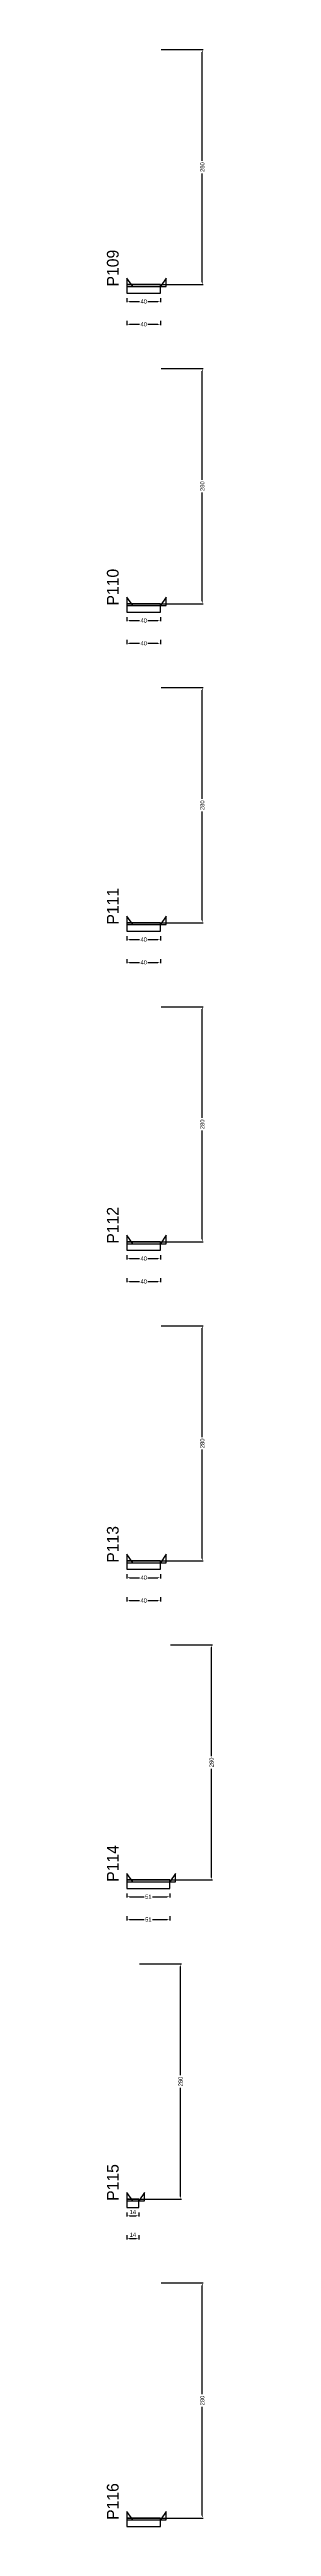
# Model space of a CAD drawing. Header units: centimetres. Extents: x -10500 to 4121, y -45226 to 295.
# Drawn here: x 3976 to 4104, y -25468 to -22518 of the extents above; entities that cross this region are included whole.
import ezdxf

# ---------------------------------------------------------------- set-up
doc = ezdxf.new("R2010")
doc.units = ezdxf.units.CM
for name, color, linetype in [('NOMENCLATURA', 7, 'Continuous'), ('SARR_2.2x10', 60, 'Continuous'), ('SARR_2.2x7', 40, 'Continuous')]:
    doc.layers.add(name, color=color, linetype=linetype)
doc.dimstyles.new('PAINEL-NOVA', dxfattribs={"dimtxt": 5, "dimasz": 3, "dimexe": 1, "dimexo": 1, "dimgap": 1, "dimtad": 1, "dimcen": 2.5, "dimazin": 3, "dimtfac": 1, "dimtmove": 0, "dimatfit": 3})

# ---------------------------------------------------------------- blocks, each defined once
blk = doc.blocks.new('_CLOSEDFILLED')
at = {"color": 0, "linetype": 'BYBLOCK'}
blk.add_solid([(-1, 0.16), (0, 0), (-1, -0.16)], dxfattribs=at)
blk = doc.blocks.new('*D1581')
for p, q in [((4000, -22813.8), (4000, -22818.8)), ((4003, -22817.8), (4015, -22817.8)), ((4025, -22817.8), (4037, -22817.8)), ((4040, -22813.8), (4040, -22818.8))]:
    blk.add_line(p, q)
at = {"layer": 'Defpoints'}
for p in [(4000, -22812.8), (4000, -22817.8), (4040, -22812.8)]:
    blk.add_point(p, dxfattribs=at)
at = {"layer": 'SARR_2.2x10', "xscale": 3, "yscale": 3, "rotation": 180}
blk.add_blockref('_CLOSEDFILLED', (4000, -22817.8), dxfattribs=at)
at = {"layer": 'SARR_2.2x10', "xscale": 3, "yscale": 3}
blk.add_blockref('_CLOSEDFILLED', (4040, -22817.8), dxfattribs=at)
at = {"layer": 'SARR_2.2x10', "insert": (4020, -22817.8), "char_height": 5, "attachment_point": 5}
blk.add_mtext('40', dxfattribs=at)
blk = doc.blocks.new('*D1582')
for p, q in [((4041, -22517.8), (4091, -22517.8)), ((4090, -22650.3), (4090, -22520.8)), ((4090, -22794.8), (4090, -22665.3)), ((4041, -22797.8), (4091, -22797.8))]:
    blk.add_line(p, q)
at = {"layer": 'Defpoints'}
for p in [(4040, -22517.8), (4040, -22797.8), (4090, -22797.8)]:
    blk.add_point(p, dxfattribs=at)
at = {"layer": 'SARR_2.2x10', "xscale": 3, "yscale": 3}
for p, rotation in [((4090, -22517.8), 90), ((4090, -22797.8), 270)]:
    blk.add_blockref('_CLOSEDFILLED', p, dxfattribs=dict(at, rotation=rotation))
at = {"layer": 'SARR_2.2x10', "insert": (4090, -22657.8), "char_height": 5, "attachment_point": 5, "rotation": 90}
blk.add_mtext('280', dxfattribs=at)
blk = doc.blocks.new('*D1583')
for p, q in [((4041, -22517.8), (4091, -22517.8)), ((4090, -22650.3), (4090, -22520.8)), ((4090, -22794.8), (4090, -22665.3)), ((4041, -22797.8), (4091, -22797.8))]:
    blk.add_line(p, q)
at = {"layer": 'Defpoints'}
for p in [(4040, -22517.8), (4040, -22797.8), (4090, -22797.8)]:
    blk.add_point(p, dxfattribs=at)
at = {"layer": 'SARR_2.2x10', "xscale": 3, "yscale": 3}
for p, rotation in [((4090, -22517.8), 90), ((4090, -22797.8), 270)]:
    blk.add_blockref('_CLOSEDFILLED', p, dxfattribs=dict(at, rotation=rotation))
at = {"layer": 'SARR_2.2x10', "insert": (4090, -22657.8), "char_height": 5, "attachment_point": 5, "rotation": 90}
blk.add_mtext('280', dxfattribs=at)
blk = doc.blocks.new('*D1584')
for p, q in [((4041, -22517.8), (4091, -22517.8)), ((4090, -22650.3), (4090, -22520.8)), ((4090, -22794.8), (4090, -22665.3)), ((4041, -22797.8), (4091, -22797.8))]:
    blk.add_line(p, q)
at = {"layer": 'Defpoints'}
for p in [(4040, -22517.8), (4040, -22797.8), (4090, -22797.8)]:
    blk.add_point(p, dxfattribs=at)
at = {"layer": 'SARR_2.2x10', "xscale": 3, "yscale": 3}
for p, rotation in [((4090, -22517.8), 90), ((4090, -22797.8), 270)]:
    blk.add_blockref('_CLOSEDFILLED', p, dxfattribs=dict(at, rotation=rotation))
at = {"layer": 'SARR_2.2x10', "insert": (4090, -22657.8), "char_height": 5, "attachment_point": 5, "rotation": 90}
blk.add_mtext('280', dxfattribs=at)
blk = doc.blocks.new('*D1585')
for p, q in [((4041, -22517.8), (4091, -22517.8)), ((4090, -22650.3), (4090, -22520.8)), ((4090, -22794.8), (4090, -22665.3)), ((4041, -22797.8), (4091, -22797.8))]:
    blk.add_line(p, q)
at = {"layer": 'Defpoints'}
for p in [(4040, -22517.8), (4040, -22797.8), (4090, -22797.8)]:
    blk.add_point(p, dxfattribs=at)
at = {"layer": 'SARR_2.2x10', "xscale": 3, "yscale": 3}
for p, rotation in [((4090, -22517.8), 90), ((4090, -22797.8), 270)]:
    blk.add_blockref('_CLOSEDFILLED', p, dxfattribs=dict(at, rotation=rotation))
at = {"layer": 'SARR_2.2x10', "insert": (4090, -22657.8), "char_height": 5, "attachment_point": 5, "rotation": 90}
blk.add_mtext('280', dxfattribs=at)
blk = doc.blocks.new('*D1586')
for p, q in [((4000, -22841), (4000, -22846)), ((4003, -22845), (4015, -22845)), ((4025, -22845), (4037, -22845)), ((4040, -22841), (4040, -22846))]:
    blk.add_line(p, q)
at = {"layer": 'Defpoints'}
for p in [(4000, -22840), (4000, -22845), (4040, -22840)]:
    blk.add_point(p, dxfattribs=at)
at = {"layer": 'SARR_2.2x10', "xscale": 3, "yscale": 3, "rotation": 180}
blk.add_blockref('_CLOSEDFILLED', (4000, -22845), dxfattribs=at)
at = {"layer": 'SARR_2.2x10', "xscale": 3, "yscale": 3}
blk.add_blockref('_CLOSEDFILLED', (4040, -22845), dxfattribs=at)
at = {"layer": 'SARR_2.2x10', "insert": (4020, -22845), "char_height": 5, "attachment_point": 5}
blk.add_mtext('40', dxfattribs=at)
blk = doc.blocks.new('GRA-E')
at = {"layer": 'SARR_2.2x7'}
blk.add_lwpolyline([(0, 0), (7, 0), (0, 10)], close=True, dxfattribs=at)
blk = doc.blocks.new('GRA-D')
at = {"layer": 'SARR_2.2x7'}
blk.add_lwpolyline([(0, 0), (7, 0), (7, 10)], close=True, dxfattribs=at)
blk = doc.blocks.new('*D1607')
for p, q in [((4000, -23193.8), (4000, -23198.8)), ((4003, -23197.8), (4015, -23197.8)), ((4025, -23197.8), (4037, -23197.8)), ((4040, -23193.8), (4040, -23198.8))]:
    blk.add_line(p, q)
at = {"layer": 'Defpoints'}
for p in [(4000, -23192.8), (4000, -23197.8), (4040, -23192.8)]:
    blk.add_point(p, dxfattribs=at)
at = {"layer": 'SARR_2.2x10', "xscale": 3, "yscale": 3, "rotation": 180}
blk.add_blockref('_CLOSEDFILLED', (4000, -23197.8), dxfattribs=at)
at = {"layer": 'SARR_2.2x10', "xscale": 3, "yscale": 3}
blk.add_blockref('_CLOSEDFILLED', (4040, -23197.8), dxfattribs=at)
at = {"layer": 'SARR_2.2x10', "insert": (4020, -23197.8), "char_height": 5, "attachment_point": 5}
blk.add_mtext('40', dxfattribs=at)
blk = doc.blocks.new('*D1608')
for p, q in [((4041, -22897.8), (4091, -22897.8)), ((4090, -23030.3), (4090, -22900.8)), ((4090, -23174.8), (4090, -23045.3)), ((4041, -23177.8), (4091, -23177.8))]:
    blk.add_line(p, q)
at = {"layer": 'Defpoints'}
for p in [(4040, -22897.8), (4040, -23177.8), (4090, -23177.8)]:
    blk.add_point(p, dxfattribs=at)
at = {"layer": 'SARR_2.2x10', "xscale": 3, "yscale": 3}
for p, rotation in [((4090, -22897.8), 90), ((4090, -23177.8), 270)]:
    blk.add_blockref('_CLOSEDFILLED', p, dxfattribs=dict(at, rotation=rotation))
at = {"layer": 'SARR_2.2x10', "insert": (4090, -23037.8), "char_height": 5, "attachment_point": 5, "rotation": 90}
blk.add_mtext('280', dxfattribs=at)
blk = doc.blocks.new('*D1609')
for p, q in [((4041, -22897.8), (4091, -22897.8)), ((4090, -23030.3), (4090, -22900.8)), ((4090, -23174.8), (4090, -23045.3)), ((4041, -23177.8), (4091, -23177.8))]:
    blk.add_line(p, q)
at = {"layer": 'Defpoints'}
for p in [(4040, -22897.8), (4040, -23177.8), (4090, -23177.8)]:
    blk.add_point(p, dxfattribs=at)
at = {"layer": 'SARR_2.2x10', "xscale": 3, "yscale": 3}
for p, rotation in [((4090, -22897.8), 90), ((4090, -23177.8), 270)]:
    blk.add_blockref('_CLOSEDFILLED', p, dxfattribs=dict(at, rotation=rotation))
at = {"layer": 'SARR_2.2x10', "insert": (4090, -23037.8), "char_height": 5, "attachment_point": 5, "rotation": 90}
blk.add_mtext('280', dxfattribs=at)
blk = doc.blocks.new('*D1610')
for p, q in [((4041, -22897.8), (4091, -22897.8)), ((4090, -23030.3), (4090, -22900.8)), ((4090, -23174.8), (4090, -23045.3)), ((4041, -23177.8), (4091, -23177.8))]:
    blk.add_line(p, q)
at = {"layer": 'Defpoints'}
for p in [(4040, -22897.8), (4040, -23177.8), (4090, -23177.8)]:
    blk.add_point(p, dxfattribs=at)
at = {"layer": 'SARR_2.2x10', "xscale": 3, "yscale": 3}
for p, rotation in [((4090, -22897.8), 90), ((4090, -23177.8), 270)]:
    blk.add_blockref('_CLOSEDFILLED', p, dxfattribs=dict(at, rotation=rotation))
at = {"layer": 'SARR_2.2x10', "insert": (4090, -23037.8), "char_height": 5, "attachment_point": 5, "rotation": 90}
blk.add_mtext('280', dxfattribs=at)
blk = doc.blocks.new('*D1611')
for p, q in [((4041, -22897.8), (4091, -22897.8)), ((4090, -23030.3), (4090, -22900.8)), ((4090, -23174.8), (4090, -23045.3)), ((4041, -23177.8), (4091, -23177.8))]:
    blk.add_line(p, q)
at = {"layer": 'Defpoints'}
for p in [(4040, -22897.8), (4040, -23177.8), (4090, -23177.8)]:
    blk.add_point(p, dxfattribs=at)
at = {"layer": 'SARR_2.2x10', "xscale": 3, "yscale": 3}
for p, rotation in [((4090, -22897.8), 90), ((4090, -23177.8), 270)]:
    blk.add_blockref('_CLOSEDFILLED', p, dxfattribs=dict(at, rotation=rotation))
at = {"layer": 'SARR_2.2x10', "insert": (4090, -23037.8), "char_height": 5, "attachment_point": 5, "rotation": 90}
blk.add_mtext('280', dxfattribs=at)
blk = doc.blocks.new('*D1612')
for p, q in [((4000, -23221), (4000, -23226)), ((4003, -23225), (4015, -23225)), ((4025, -23225), (4037, -23225)), ((4040, -23221), (4040, -23226))]:
    blk.add_line(p, q)
at = {"layer": 'Defpoints'}
for p in [(4000, -23220), (4000, -23225), (4040, -23220)]:
    blk.add_point(p, dxfattribs=at)
at = {"layer": 'SARR_2.2x10', "xscale": 3, "yscale": 3, "rotation": 180}
blk.add_blockref('_CLOSEDFILLED', (4000, -23225), dxfattribs=at)
at = {"layer": 'SARR_2.2x10', "xscale": 3, "yscale": 3}
blk.add_blockref('_CLOSEDFILLED', (4040, -23225), dxfattribs=at)
at = {"layer": 'SARR_2.2x10', "insert": (4020, -23225), "char_height": 5, "attachment_point": 5}
blk.add_mtext('40', dxfattribs=at)
blk = doc.blocks.new('*D1633')
for p, q in [((4000, -23573.8), (4000, -23578.8)), ((4003, -23577.8), (4015, -23577.8)), ((4025, -23577.8), (4037, -23577.8)), ((4040, -23573.8), (4040, -23578.8))]:
    blk.add_line(p, q)
at = {"layer": 'Defpoints'}
for p in [(4000, -23572.8), (4000, -23577.8), (4040, -23572.8)]:
    blk.add_point(p, dxfattribs=at)
at = {"layer": 'SARR_2.2x10', "xscale": 3, "yscale": 3, "rotation": 180}
blk.add_blockref('_CLOSEDFILLED', (4000, -23577.8), dxfattribs=at)
at = {"layer": 'SARR_2.2x10', "xscale": 3, "yscale": 3}
blk.add_blockref('_CLOSEDFILLED', (4040, -23577.8), dxfattribs=at)
at = {"layer": 'SARR_2.2x10', "insert": (4020, -23577.8), "char_height": 5, "attachment_point": 5}
blk.add_mtext('40', dxfattribs=at)
blk = doc.blocks.new('*D1634')
for p, q in [((4041, -23277.8), (4091, -23277.8)), ((4090, -23410.3), (4090, -23280.8)), ((4090, -23554.8), (4090, -23425.3)), ((4041, -23557.8), (4091, -23557.8))]:
    blk.add_line(p, q)
at = {"layer": 'Defpoints'}
for p in [(4040, -23277.8), (4040, -23557.8), (4090, -23557.8)]:
    blk.add_point(p, dxfattribs=at)
at = {"layer": 'SARR_2.2x10', "xscale": 3, "yscale": 3}
for p, rotation in [((4090, -23277.8), 90), ((4090, -23557.8), 270)]:
    blk.add_blockref('_CLOSEDFILLED', p, dxfattribs=dict(at, rotation=rotation))
at = {"layer": 'SARR_2.2x10', "insert": (4090, -23417.8), "char_height": 5, "attachment_point": 5, "rotation": 90}
blk.add_mtext('280', dxfattribs=at)
blk = doc.blocks.new('*D1635')
for p, q in [((4041, -23277.8), (4091, -23277.8)), ((4090, -23410.3), (4090, -23280.8)), ((4090, -23554.8), (4090, -23425.3)), ((4041, -23557.8), (4091, -23557.8))]:
    blk.add_line(p, q)
at = {"layer": 'Defpoints'}
for p in [(4040, -23277.8), (4040, -23557.8), (4090, -23557.8)]:
    blk.add_point(p, dxfattribs=at)
at = {"layer": 'SARR_2.2x10', "xscale": 3, "yscale": 3}
for p, rotation in [((4090, -23277.8), 90), ((4090, -23557.8), 270)]:
    blk.add_blockref('_CLOSEDFILLED', p, dxfattribs=dict(at, rotation=rotation))
at = {"layer": 'SARR_2.2x10', "insert": (4090, -23417.8), "char_height": 5, "attachment_point": 5, "rotation": 90}
blk.add_mtext('280', dxfattribs=at)
blk = doc.blocks.new('*D1636')
for p, q in [((4041, -23277.8), (4091, -23277.8)), ((4090, -23410.3), (4090, -23280.8)), ((4090, -23554.8), (4090, -23425.3)), ((4041, -23557.8), (4091, -23557.8))]:
    blk.add_line(p, q)
at = {"layer": 'Defpoints'}
for p in [(4040, -23277.8), (4040, -23557.8), (4090, -23557.8)]:
    blk.add_point(p, dxfattribs=at)
at = {"layer": 'SARR_2.2x10', "xscale": 3, "yscale": 3}
for p, rotation in [((4090, -23277.8), 90), ((4090, -23557.8), 270)]:
    blk.add_blockref('_CLOSEDFILLED', p, dxfattribs=dict(at, rotation=rotation))
at = {"layer": 'SARR_2.2x10', "insert": (4090, -23417.8), "char_height": 5, "attachment_point": 5, "rotation": 90}
blk.add_mtext('280', dxfattribs=at)
blk = doc.blocks.new('*D1637')
for p, q in [((4041, -23277.8), (4091, -23277.8)), ((4090, -23410.3), (4090, -23280.8)), ((4090, -23554.8), (4090, -23425.3)), ((4041, -23557.8), (4091, -23557.8))]:
    blk.add_line(p, q)
at = {"layer": 'Defpoints'}
for p in [(4040, -23277.8), (4040, -23557.8), (4090, -23557.8)]:
    blk.add_point(p, dxfattribs=at)
at = {"layer": 'SARR_2.2x10', "xscale": 3, "yscale": 3}
for p, rotation in [((4090, -23277.8), 90), ((4090, -23557.8), 270)]:
    blk.add_blockref('_CLOSEDFILLED', p, dxfattribs=dict(at, rotation=rotation))
at = {"layer": 'SARR_2.2x10', "insert": (4090, -23417.8), "char_height": 5, "attachment_point": 5, "rotation": 90}
blk.add_mtext('280', dxfattribs=at)
blk = doc.blocks.new('*D1638')
for p, q in [((4000, -23601), (4000, -23606)), ((4003, -23605), (4015, -23605)), ((4025, -23605), (4037, -23605)), ((4040, -23601), (4040, -23606))]:
    blk.add_line(p, q)
at = {"layer": 'Defpoints'}
for p in [(4000, -23600), (4040, -23600), (4000, -23605)]:
    blk.add_point(p, dxfattribs=at)
at = {"layer": 'SARR_2.2x10', "xscale": 3, "yscale": 3, "rotation": 180}
blk.add_blockref('_CLOSEDFILLED', (4000, -23605), dxfattribs=at)
at = {"layer": 'SARR_2.2x10', "xscale": 3, "yscale": 3}
blk.add_blockref('_CLOSEDFILLED', (4040, -23605), dxfattribs=at)
at = {"layer": 'SARR_2.2x10', "insert": (4020, -23605), "char_height": 5, "attachment_point": 5}
blk.add_mtext('40', dxfattribs=at)
blk = doc.blocks.new('*D1659')
for p, q in [((4000, -23953.8), (4000, -23958.8)), ((4040, -23953.8), (4040, -23958.8)), ((4003, -23957.8), (4015, -23957.8)), ((4025, -23957.8), (4037, -23957.8))]:
    blk.add_line(p, q)
at = {"layer": 'Defpoints'}
for p in [(4000, -23952.8), (4040, -23952.8), (4000, -23957.8)]:
    blk.add_point(p, dxfattribs=at)
at = {"layer": 'SARR_2.2x10', "xscale": 3, "yscale": 3, "rotation": 180}
blk.add_blockref('_CLOSEDFILLED', (4000, -23957.8), dxfattribs=at)
at = {"layer": 'SARR_2.2x10', "xscale": 3, "yscale": 3}
blk.add_blockref('_CLOSEDFILLED', (4040, -23957.8), dxfattribs=at)
at = {"layer": 'SARR_2.2x10', "insert": (4020, -23957.8), "char_height": 5, "attachment_point": 5}
blk.add_mtext('40', dxfattribs=at)
blk = doc.blocks.new('*D1660')
for p, q in [((4041, -23657.8), (4091, -23657.8)), ((4090, -23790.3), (4090, -23660.8)), ((4090, -23934.8), (4090, -23805.3)), ((4041, -23937.8), (4091, -23937.8))]:
    blk.add_line(p, q)
at = {"layer": 'Defpoints'}
for p in [(4040, -23657.8), (4040, -23937.8), (4090, -23937.8)]:
    blk.add_point(p, dxfattribs=at)
at = {"layer": 'SARR_2.2x10', "xscale": 3, "yscale": 3}
for p, rotation in [((4090, -23657.8), 90), ((4090, -23937.8), 270)]:
    blk.add_blockref('_CLOSEDFILLED', p, dxfattribs=dict(at, rotation=rotation))
at = {"layer": 'SARR_2.2x10', "insert": (4090, -23797.8), "char_height": 5, "attachment_point": 5, "rotation": 90}
blk.add_mtext('280', dxfattribs=at)
blk = doc.blocks.new('*D1661')
for p, q in [((4041, -23657.8), (4091, -23657.8)), ((4090, -23790.3), (4090, -23660.8)), ((4090, -23934.8), (4090, -23805.3)), ((4041, -23937.8), (4091, -23937.8))]:
    blk.add_line(p, q)
at = {"layer": 'Defpoints'}
for p in [(4040, -23657.8), (4040, -23937.8), (4090, -23937.8)]:
    blk.add_point(p, dxfattribs=at)
at = {"layer": 'SARR_2.2x10', "xscale": 3, "yscale": 3}
for p, rotation in [((4090, -23657.8), 90), ((4090, -23937.8), 270)]:
    blk.add_blockref('_CLOSEDFILLED', p, dxfattribs=dict(at, rotation=rotation))
at = {"layer": 'SARR_2.2x10', "insert": (4090, -23797.8), "char_height": 5, "attachment_point": 5, "rotation": 90}
blk.add_mtext('280', dxfattribs=at)
blk = doc.blocks.new('*D1662')
for p, q in [((4041, -23657.8), (4091, -23657.8)), ((4090, -23790.3), (4090, -23660.8)), ((4090, -23934.8), (4090, -23805.3)), ((4041, -23937.8), (4091, -23937.8))]:
    blk.add_line(p, q)
at = {"layer": 'Defpoints'}
for p in [(4040, -23657.8), (4040, -23937.8), (4090, -23937.8)]:
    blk.add_point(p, dxfattribs=at)
at = {"layer": 'SARR_2.2x10', "xscale": 3, "yscale": 3}
for p, rotation in [((4090, -23657.8), 90), ((4090, -23937.8), 270)]:
    blk.add_blockref('_CLOSEDFILLED', p, dxfattribs=dict(at, rotation=rotation))
at = {"layer": 'SARR_2.2x10', "insert": (4090, -23797.8), "char_height": 5, "attachment_point": 5, "rotation": 90}
blk.add_mtext('280', dxfattribs=at)
blk = doc.blocks.new('*D1663')
for p, q in [((4041, -23657.8), (4091, -23657.8)), ((4090, -23790.3), (4090, -23660.8)), ((4090, -23934.8), (4090, -23805.3)), ((4041, -23937.8), (4091, -23937.8))]:
    blk.add_line(p, q)
at = {"layer": 'Defpoints'}
for p in [(4040, -23657.8), (4040, -23937.8), (4090, -23937.8)]:
    blk.add_point(p, dxfattribs=at)
at = {"layer": 'SARR_2.2x10', "xscale": 3, "yscale": 3}
for p, rotation in [((4090, -23657.8), 90), ((4090, -23937.8), 270)]:
    blk.add_blockref('_CLOSEDFILLED', p, dxfattribs=dict(at, rotation=rotation))
at = {"layer": 'SARR_2.2x10', "insert": (4090, -23797.8), "char_height": 5, "attachment_point": 5, "rotation": 90}
blk.add_mtext('280', dxfattribs=at)
blk = doc.blocks.new('*D1664')
for p, q in [((4000, -23981), (4000, -23986)), ((4040, -23981), (4040, -23986)), ((4003, -23985), (4015, -23985)), ((4025, -23985), (4037, -23985))]:
    blk.add_line(p, q)
at = {"layer": 'Defpoints'}
for p in [(4000, -23980), (4040, -23980), (4000, -23985)]:
    blk.add_point(p, dxfattribs=at)
at = {"layer": 'SARR_2.2x10', "xscale": 3, "yscale": 3, "rotation": 180}
blk.add_blockref('_CLOSEDFILLED', (4000, -23985), dxfattribs=at)
at = {"layer": 'SARR_2.2x10', "xscale": 3, "yscale": 3}
blk.add_blockref('_CLOSEDFILLED', (4040, -23985), dxfattribs=at)
at = {"layer": 'SARR_2.2x10', "insert": (4020, -23985), "char_height": 5, "attachment_point": 5}
blk.add_mtext('40', dxfattribs=at)
blk = doc.blocks.new('*D1685')
for p, q in [((4000, -24333.8), (4000, -24338.8)), ((4040, -24333.8), (4040, -24338.8)), ((4003, -24337.8), (4015, -24337.8)), ((4025, -24337.8), (4037, -24337.8))]:
    blk.add_line(p, q)
at = {"layer": 'Defpoints'}
for p in [(4000, -24332.8), (4040, -24332.8), (4000, -24337.8)]:
    blk.add_point(p, dxfattribs=at)
at = {"layer": 'SARR_2.2x10', "xscale": 3, "yscale": 3, "rotation": 180}
blk.add_blockref('_CLOSEDFILLED', (4000, -24337.8), dxfattribs=at)
at = {"layer": 'SARR_2.2x10', "xscale": 3, "yscale": 3}
blk.add_blockref('_CLOSEDFILLED', (4040, -24337.8), dxfattribs=at)
at = {"layer": 'SARR_2.2x10', "insert": (4020, -24337.8), "char_height": 5, "attachment_point": 5}
blk.add_mtext('40', dxfattribs=at)
blk = doc.blocks.new('*D1686')
for p, q in [((4041, -24037.8), (4091, -24037.8)), ((4090, -24170.3), (4090, -24040.8)), ((4090, -24314.8), (4090, -24185.3)), ((4041, -24317.8), (4091, -24317.8))]:
    blk.add_line(p, q)
at = {"layer": 'Defpoints'}
for p in [(4040, -24037.8), (4040, -24317.8), (4090, -24317.8)]:
    blk.add_point(p, dxfattribs=at)
at = {"layer": 'SARR_2.2x10', "xscale": 3, "yscale": 3}
for p, rotation in [((4090, -24037.8), 90), ((4090, -24317.8), 270)]:
    blk.add_blockref('_CLOSEDFILLED', p, dxfattribs=dict(at, rotation=rotation))
at = {"layer": 'SARR_2.2x10', "insert": (4090, -24177.8), "char_height": 5, "attachment_point": 5, "rotation": 90}
blk.add_mtext('280', dxfattribs=at)
blk = doc.blocks.new('*D1687')
for p, q in [((4041, -24037.8), (4091, -24037.8)), ((4090, -24170.3), (4090, -24040.8)), ((4090, -24314.8), (4090, -24185.3)), ((4041, -24317.8), (4091, -24317.8))]:
    blk.add_line(p, q)
at = {"layer": 'Defpoints'}
for p in [(4040, -24037.8), (4040, -24317.8), (4090, -24317.8)]:
    blk.add_point(p, dxfattribs=at)
at = {"layer": 'SARR_2.2x10', "xscale": 3, "yscale": 3}
for p, rotation in [((4090, -24037.8), 90), ((4090, -24317.8), 270)]:
    blk.add_blockref('_CLOSEDFILLED', p, dxfattribs=dict(at, rotation=rotation))
at = {"layer": 'SARR_2.2x10', "insert": (4090, -24177.8), "char_height": 5, "attachment_point": 5, "rotation": 90}
blk.add_mtext('280', dxfattribs=at)
blk = doc.blocks.new('*D1688')
for p, q in [((4041, -24037.8), (4091, -24037.8)), ((4090, -24170.3), (4090, -24040.8)), ((4090, -24314.8), (4090, -24185.3)), ((4041, -24317.8), (4091, -24317.8))]:
    blk.add_line(p, q)
at = {"layer": 'Defpoints'}
for p in [(4040, -24037.8), (4040, -24317.8), (4090, -24317.8)]:
    blk.add_point(p, dxfattribs=at)
at = {"layer": 'SARR_2.2x10', "xscale": 3, "yscale": 3}
for p, rotation in [((4090, -24037.8), 90), ((4090, -24317.8), 270)]:
    blk.add_blockref('_CLOSEDFILLED', p, dxfattribs=dict(at, rotation=rotation))
at = {"layer": 'SARR_2.2x10', "insert": (4090, -24177.8), "char_height": 5, "attachment_point": 5, "rotation": 90}
blk.add_mtext('280', dxfattribs=at)
blk = doc.blocks.new('*D1689')
for p, q in [((4041, -24037.8), (4091, -24037.8)), ((4090, -24170.3), (4090, -24040.8)), ((4090, -24314.8), (4090, -24185.3)), ((4041, -24317.8), (4091, -24317.8))]:
    blk.add_line(p, q)
at = {"layer": 'Defpoints'}
for p in [(4040, -24037.8), (4040, -24317.8), (4090, -24317.8)]:
    blk.add_point(p, dxfattribs=at)
at = {"layer": 'SARR_2.2x10', "xscale": 3, "yscale": 3}
for p, rotation in [((4090, -24037.8), 90), ((4090, -24317.8), 270)]:
    blk.add_blockref('_CLOSEDFILLED', p, dxfattribs=dict(at, rotation=rotation))
at = {"layer": 'SARR_2.2x10', "insert": (4090, -24177.8), "char_height": 5, "attachment_point": 5, "rotation": 90}
blk.add_mtext('280', dxfattribs=at)
blk = doc.blocks.new('*D1690')
for p, q in [((4000, -24361), (4000, -24366)), ((4003, -24365), (4015, -24365)), ((4025, -24365), (4037, -24365)), ((4040, -24361), (4040, -24366))]:
    blk.add_line(p, q)
at = {"layer": 'Defpoints'}
for p in [(4000, -24360), (4000, -24365), (4040, -24360)]:
    blk.add_point(p, dxfattribs=at)
at = {"layer": 'SARR_2.2x10', "xscale": 3, "yscale": 3, "rotation": 180}
blk.add_blockref('_CLOSEDFILLED', (4000, -24365), dxfattribs=at)
at = {"layer": 'SARR_2.2x10', "xscale": 3, "yscale": 3}
blk.add_blockref('_CLOSEDFILLED', (4040, -24365), dxfattribs=at)
at = {"layer": 'SARR_2.2x10', "insert": (4020, -24365), "char_height": 5, "attachment_point": 5}
blk.add_mtext('40', dxfattribs=at)
blk = doc.blocks.new('*D1711')
for p, q in [((4000, -24713.8), (4000, -24718.8)), ((4003, -24717.8), (4020.5, -24717.8)), ((4030.5, -24717.8), (4048, -24717.8)), ((4051, -24713.8), (4051, -24718.8))]:
    blk.add_line(p, q)
at = {"layer": 'Defpoints'}
for p in [(4000, -24712.8), (4000, -24717.8), (4051, -24712.8)]:
    blk.add_point(p, dxfattribs=at)
at = {"layer": 'SARR_2.2x10', "xscale": 3, "yscale": 3, "rotation": 180}
blk.add_blockref('_CLOSEDFILLED', (4000, -24717.8), dxfattribs=at)
at = {"layer": 'SARR_2.2x10', "xscale": 3, "yscale": 3}
blk.add_blockref('_CLOSEDFILLED', (4051, -24717.8), dxfattribs=at)
at = {"layer": 'SARR_2.2x10', "insert": (4025.5, -24717.8), "char_height": 5, "attachment_point": 5}
blk.add_mtext('51', dxfattribs=at)
blk = doc.blocks.new('*D1712')
for p, q in [((4052, -24417.8), (4102, -24417.8)), ((4101, -24550.3), (4101, -24420.8)), ((4101, -24694.8), (4101, -24565.3)), ((4052, -24697.8), (4102, -24697.8))]:
    blk.add_line(p, q)
at = {"layer": 'Defpoints'}
for p in [(4051, -24417.8), (4051, -24697.8), (4101, -24697.8)]:
    blk.add_point(p, dxfattribs=at)
at = {"layer": 'SARR_2.2x10', "xscale": 3, "yscale": 3}
for p, rotation in [((4101, -24417.8), 90), ((4101, -24697.8), 270)]:
    blk.add_blockref('_CLOSEDFILLED', p, dxfattribs=dict(at, rotation=rotation))
at = {"layer": 'SARR_2.2x10', "insert": (4101, -24557.8), "char_height": 5, "attachment_point": 5, "rotation": 90}
blk.add_mtext('280', dxfattribs=at)
blk = doc.blocks.new('*D1713')
for p, q in [((4052, -24417.8), (4102, -24417.8)), ((4101, -24550.3), (4101, -24420.8)), ((4101, -24694.8), (4101, -24565.3)), ((4052, -24697.8), (4102, -24697.8))]:
    blk.add_line(p, q)
at = {"layer": 'Defpoints'}
for p in [(4051, -24417.8), (4051, -24697.8), (4101, -24697.8)]:
    blk.add_point(p, dxfattribs=at)
at = {"layer": 'SARR_2.2x10', "xscale": 3, "yscale": 3}
for p, rotation in [((4101, -24417.8), 90), ((4101, -24697.8), 270)]:
    blk.add_blockref('_CLOSEDFILLED', p, dxfattribs=dict(at, rotation=rotation))
at = {"layer": 'SARR_2.2x10', "insert": (4101, -24557.8), "char_height": 5, "attachment_point": 5, "rotation": 90}
blk.add_mtext('280', dxfattribs=at)
blk = doc.blocks.new('*D1714')
for p, q in [((4052, -24417.8), (4102, -24417.8)), ((4101, -24550.3), (4101, -24420.8)), ((4101, -24694.8), (4101, -24565.3)), ((4052, -24697.8), (4102, -24697.8))]:
    blk.add_line(p, q)
at = {"layer": 'Defpoints'}
for p in [(4051, -24417.8), (4051, -24697.8), (4101, -24697.8)]:
    blk.add_point(p, dxfattribs=at)
at = {"layer": 'SARR_2.2x10', "xscale": 3, "yscale": 3}
for p, rotation in [((4101, -24417.8), 90), ((4101, -24697.8), 270)]:
    blk.add_blockref('_CLOSEDFILLED', p, dxfattribs=dict(at, rotation=rotation))
at = {"layer": 'SARR_2.2x10', "insert": (4101, -24557.8), "char_height": 5, "attachment_point": 5, "rotation": 90}
blk.add_mtext('280', dxfattribs=at)
blk = doc.blocks.new('*D1715')
for p, q in [((4052, -24417.8), (4102, -24417.8)), ((4101, -24550.3), (4101, -24420.8)), ((4101, -24694.8), (4101, -24565.3)), ((4052, -24697.8), (4102, -24697.8))]:
    blk.add_line(p, q)
at = {"layer": 'Defpoints'}
for p in [(4051, -24417.8), (4051, -24697.8), (4101, -24697.8)]:
    blk.add_point(p, dxfattribs=at)
at = {"layer": 'SARR_2.2x10', "xscale": 3, "yscale": 3}
for p, rotation in [((4101, -24417.8), 90), ((4101, -24697.8), 270)]:
    blk.add_blockref('_CLOSEDFILLED', p, dxfattribs=dict(at, rotation=rotation))
at = {"layer": 'SARR_2.2x10', "insert": (4101, -24557.8), "char_height": 5, "attachment_point": 5, "rotation": 90}
blk.add_mtext('280', dxfattribs=at)
blk = doc.blocks.new('*D1716')
for p, q in [((4000, -24741), (4000, -24746)), ((4003, -24745), (4020.5, -24745)), ((4030.5, -24745), (4048, -24745)), ((4051, -24741), (4051, -24746))]:
    blk.add_line(p, q)
at = {"layer": 'Defpoints'}
for p in [(4000, -24740), (4000, -24745), (4051, -24740)]:
    blk.add_point(p, dxfattribs=at)
at = {"layer": 'SARR_2.2x10', "xscale": 3, "yscale": 3, "rotation": 180}
blk.add_blockref('_CLOSEDFILLED', (4000, -24745), dxfattribs=at)
at = {"layer": 'SARR_2.2x10', "xscale": 3, "yscale": 3}
blk.add_blockref('_CLOSEDFILLED', (4051, -24745), dxfattribs=at)
at = {"layer": 'SARR_2.2x10', "insert": (4025.5, -24745), "char_height": 5, "attachment_point": 5}
blk.add_mtext('51', dxfattribs=at)
blk = doc.blocks.new('*D1737')
for p, q in [((4000, -25093.8), (4000, -25098.8)), ((4003, -25097.8), (4011, -25097.8)), ((4014, -25093.8), (4014, -25098.8))]:
    blk.add_line(p, q)
at = {"layer": 'Defpoints'}
for p in [(4000, -25092.8), (4000, -25097.8), (4014, -25092.8)]:
    blk.add_point(p, dxfattribs=at)
at = {"layer": 'SARR_2.2x10', "xscale": 3, "yscale": 3, "rotation": 180}
blk.add_blockref('_CLOSEDFILLED', (4000, -25097.8), dxfattribs=at)
at = {"layer": 'SARR_2.2x10', "xscale": 3, "yscale": 3}
blk.add_blockref('_CLOSEDFILLED', (4014, -25097.8), dxfattribs=at)
at = {"layer": 'SARR_2.2x10', "insert": (4007, -25093.3), "char_height": 5, "attachment_point": 5}
blk.add_mtext('14', dxfattribs=at)
blk = doc.blocks.new('*D1738')
for p, q in [((4015, -24797.8), (4065, -24797.8)), ((4064, -24930.3), (4064, -24800.8)), ((4064, -25074.8), (4064, -24945.3)), ((4015, -25077.8), (4065, -25077.8))]:
    blk.add_line(p, q)
at = {"layer": 'Defpoints'}
for p in [(4014, -24797.8), (4014, -25077.8), (4064, -25077.8)]:
    blk.add_point(p, dxfattribs=at)
at = {"layer": 'SARR_2.2x10', "xscale": 3, "yscale": 3}
for p, rotation in [((4064, -24797.8), 90), ((4064, -25077.8), 270)]:
    blk.add_blockref('_CLOSEDFILLED', p, dxfattribs=dict(at, rotation=rotation))
at = {"layer": 'SARR_2.2x10', "insert": (4064, -24937.8), "char_height": 5, "attachment_point": 5, "rotation": 90}
blk.add_mtext('280', dxfattribs=at)
blk = doc.blocks.new('*D1739')
for p, q in [((4015, -24797.8), (4065, -24797.8)), ((4064, -24930.3), (4064, -24800.8)), ((4064, -25074.8), (4064, -24945.3)), ((4015, -25077.8), (4065, -25077.8))]:
    blk.add_line(p, q)
at = {"layer": 'Defpoints'}
for p in [(4014, -24797.8), (4014, -25077.8), (4064, -25077.8)]:
    blk.add_point(p, dxfattribs=at)
at = {"layer": 'SARR_2.2x10', "xscale": 3, "yscale": 3}
for p, rotation in [((4064, -24797.8), 90), ((4064, -25077.8), 270)]:
    blk.add_blockref('_CLOSEDFILLED', p, dxfattribs=dict(at, rotation=rotation))
at = {"layer": 'SARR_2.2x10', "insert": (4064, -24937.8), "char_height": 5, "attachment_point": 5, "rotation": 90}
blk.add_mtext('280', dxfattribs=at)
blk = doc.blocks.new('*D1740')
for p, q in [((4015, -24797.8), (4065, -24797.8)), ((4064, -24930.3), (4064, -24800.8)), ((4064, -25074.8), (4064, -24945.3)), ((4015, -25077.8), (4065, -25077.8))]:
    blk.add_line(p, q)
at = {"layer": 'Defpoints'}
for p in [(4014, -24797.8), (4014, -25077.8), (4064, -25077.8)]:
    blk.add_point(p, dxfattribs=at)
at = {"layer": 'SARR_2.2x10', "xscale": 3, "yscale": 3}
for p, rotation in [((4064, -24797.8), 90), ((4064, -25077.8), 270)]:
    blk.add_blockref('_CLOSEDFILLED', p, dxfattribs=dict(at, rotation=rotation))
at = {"layer": 'SARR_2.2x10', "insert": (4064, -24937.8), "char_height": 5, "attachment_point": 5, "rotation": 90}
blk.add_mtext('280', dxfattribs=at)
blk = doc.blocks.new('*D1741')
for p, q in [((4015, -24797.8), (4065, -24797.8)), ((4064, -24930.3), (4064, -24800.8)), ((4064, -25074.8), (4064, -24945.3)), ((4015, -25077.8), (4065, -25077.8))]:
    blk.add_line(p, q)
at = {"layer": 'Defpoints'}
for p in [(4014, -24797.8), (4014, -25077.8), (4064, -25077.8)]:
    blk.add_point(p, dxfattribs=at)
at = {"layer": 'SARR_2.2x10', "xscale": 3, "yscale": 3}
for p, rotation in [((4064, -24797.8), 90), ((4064, -25077.8), 270)]:
    blk.add_blockref('_CLOSEDFILLED', p, dxfattribs=dict(at, rotation=rotation))
at = {"layer": 'SARR_2.2x10', "insert": (4064, -24937.8), "char_height": 5, "attachment_point": 5, "rotation": 90}
blk.add_mtext('280', dxfattribs=at)
blk = doc.blocks.new('*D1742')
for p, q in [((4000, -25121), (4000, -25126)), ((4003, -25125), (4011, -25125)), ((4014, -25121), (4014, -25126))]:
    blk.add_line(p, q)
at = {"layer": 'Defpoints'}
for p in [(4000, -25120), (4000, -25125), (4014, -25120)]:
    blk.add_point(p, dxfattribs=at)
at = {"layer": 'SARR_2.2x10', "xscale": 3, "yscale": 3, "rotation": 180}
blk.add_blockref('_CLOSEDFILLED', (4000, -25125), dxfattribs=at)
at = {"layer": 'SARR_2.2x10', "xscale": 3, "yscale": 3}
blk.add_blockref('_CLOSEDFILLED', (4014, -25125), dxfattribs=at)
at = {"layer": 'SARR_2.2x10', "insert": (4007, -25120.5), "char_height": 5, "attachment_point": 5}
blk.add_mtext('14', dxfattribs=at)
blk = doc.blocks.new('*D1764')
for p, q in [((4041, -25177.8), (4091, -25177.8)), ((4090, -25310.3), (4090, -25180.8)), ((4090, -25454.8), (4090, -25325.3)), ((4041, -25457.8), (4091, -25457.8))]:
    blk.add_line(p, q)
at = {"layer": 'Defpoints'}
for p in [(4040, -25177.8), (4040, -25457.8), (4090, -25457.8)]:
    blk.add_point(p, dxfattribs=at)
at = {"layer": 'SARR_2.2x10', "xscale": 3, "yscale": 3}
for p, rotation in [((4090, -25177.8), 90), ((4090, -25457.8), 270)]:
    blk.add_blockref('_CLOSEDFILLED', p, dxfattribs=dict(at, rotation=rotation))
at = {"layer": 'SARR_2.2x10', "insert": (4090, -25317.8), "char_height": 5, "attachment_point": 5, "rotation": 90}
blk.add_mtext('280', dxfattribs=at)
blk = doc.blocks.new('*D1765')
for p, q in [((4041, -25177.8), (4091, -25177.8)), ((4090, -25310.3), (4090, -25180.8)), ((4090, -25454.8), (4090, -25325.3)), ((4041, -25457.8), (4091, -25457.8))]:
    blk.add_line(p, q)
at = {"layer": 'Defpoints'}
for p in [(4040, -25177.8), (4040, -25457.8), (4090, -25457.8)]:
    blk.add_point(p, dxfattribs=at)
at = {"layer": 'SARR_2.2x10', "xscale": 3, "yscale": 3}
for p, rotation in [((4090, -25177.8), 90), ((4090, -25457.8), 270)]:
    blk.add_blockref('_CLOSEDFILLED', p, dxfattribs=dict(at, rotation=rotation))
at = {"layer": 'SARR_2.2x10', "insert": (4090, -25317.8), "char_height": 5, "attachment_point": 5, "rotation": 90}
blk.add_mtext('280', dxfattribs=at)
blk = doc.blocks.new('*D1766')
for p, q in [((4041, -25177.8), (4091, -25177.8)), ((4090, -25310.3), (4090, -25180.8)), ((4090, -25454.8), (4090, -25325.3)), ((4041, -25457.8), (4091, -25457.8))]:
    blk.add_line(p, q)
at = {"layer": 'Defpoints'}
for p in [(4040, -25177.8), (4040, -25457.8), (4090, -25457.8)]:
    blk.add_point(p, dxfattribs=at)
at = {"layer": 'SARR_2.2x10', "xscale": 3, "yscale": 3}
for p, rotation in [((4090, -25177.8), 90), ((4090, -25457.8), 270)]:
    blk.add_blockref('_CLOSEDFILLED', p, dxfattribs=dict(at, rotation=rotation))
at = {"layer": 'SARR_2.2x10', "insert": (4090, -25317.8), "char_height": 5, "attachment_point": 5, "rotation": 90}
blk.add_mtext('280', dxfattribs=at)
blk = doc.blocks.new('*D1767')
for p, q in [((4041, -25177.8), (4091, -25177.8)), ((4090, -25310.3), (4090, -25180.8)), ((4090, -25454.8), (4090, -25325.3)), ((4041, -25457.8), (4091, -25457.8))]:
    blk.add_line(p, q)
at = {"layer": 'Defpoints'}
for p in [(4040, -25177.8), (4040, -25457.8), (4090, -25457.8)]:
    blk.add_point(p, dxfattribs=at)
at = {"layer": 'SARR_2.2x10', "xscale": 3, "yscale": 3}
for p, rotation in [((4090, -25177.8), 90), ((4090, -25457.8), 270)]:
    blk.add_blockref('_CLOSEDFILLED', p, dxfattribs=dict(at, rotation=rotation))
at = {"layer": 'SARR_2.2x10', "insert": (4090, -25317.8), "char_height": 5, "attachment_point": 5, "rotation": 90}
blk.add_mtext('280', dxfattribs=at)

msp = doc.modelspace()

# ---------------------------------------------------------------- linework, layer by layer
at = {"layer": 'SARR_2.2x10'}
for p, q in [((4040, -22797.8), (4000, -22797.8)), ((4000, -22797.8), (4000, -22807.8)), ((4040, -22807.8), (4040, -22797.8)), ((4000, -22807.8), (4040, -22807.8)), ((4040, -23177.8), (4000, -23177.8)), ((4000, -23177.8), (4000, -23187.8)), ((4040, -23187.8), (4040, -23177.8)), ((4000, -23187.8), (4040, -23187.8)), ((4040, -23557.8), (4000, -23557.8)), ((4000, -23557.8), (4000, -23567.8)), ((4000, -23567.8), (4040, -23567.8)), ((4040, -23567.8), (4040, -23557.8)), ((4040, -23937.8), (4000, -23937.8)), ((4000, -23937.8), (4000, -23947.8)), ((4000, -23947.8), (4040, -23947.8)), ((4040, -23947.8), (4040, -23937.8)), ((4040, -24317.8), (4000, -24317.8)), ((4000, -24317.8), (4000, -24327.8)), ((4000, -24327.8), (4040, -24327.8)), ((4040, -24327.8), (4040, -24317.8)), ((4051, -24697.8), (4000, -24697.8)), ((4000, -24697.8), (4000, -24707.8)), ((4000, -24707.8), (4051, -24707.8)), ((4051, -24707.8), (4051, -24697.8)), ((4014, -25077.8), (4000, -25077.8)), ((4000, -25077.8), (4000, -25087.8)), ((4000, -25087.8), (4014, -25087.8)), ((4014, -25087.8), (4014, -25077.8)), ((4040, -25457.8), (4000, -25457.8)), ((4000, -25457.8), (4000, -25467.8)), ((4040, -25467.8), (4040, -25457.8)), ((4000, -25467.8), (4040, -25467.8))]:
    msp.add_line(p, q, dxfattribs=at)
at = {"layer": 'SARR_2.2x7'}
for p, q in [((4040, -22797.8), (4000, -22797.8)), ((4000, -22797.8), (4000, -22800)), ((4000, -22797.8), (4007, -22797.8)), ((4000, -22797.8), (4007, -22797.8)), ((4000, -22797.8), (4007, -22797.8)), ((4000, -22797.8), (4007, -22797.8)), ((4000, -22800), (4040, -22800)), ((4007, -22797.8), (4040, -22797.8)), ((4007, -22797.8), (4040, -22797.8)), ((4007, -22797.8), (4040, -22797.8)), ((4007, -22797.8), (4040, -22797.8)), ((4040, -22800), (4040, -22797.8)), ((4040, -23177.8), (4000, -23177.8)), ((4000, -23177.8), (4000, -23180)), ((4000, -23177.8), (4007, -23177.8)), ((4000, -23177.8), (4007, -23177.8)), ((4000, -23177.8), (4007, -23177.8)), ((4000, -23177.8), (4007, -23177.8)), ((4000, -23180), (4040, -23180)), ((4007, -23177.8), (4040, -23177.8)), ((4007, -23177.8), (4040, -23177.8)), ((4007, -23177.8), (4040, -23177.8)), ((4007, -23177.8), (4040, -23177.8)), ((4040, -23180), (4040, -23177.8)), ((4040, -23557.8), (4000, -23557.8)), ((4000, -23557.8), (4000, -23560)), ((4000, -23557.8), (4007, -23557.8)), ((4000, -23557.8), (4007, -23557.8)), ((4000, -23557.8), (4007, -23557.8)), ((4000, -23557.8), (4007, -23557.8)), ((4000, -23560), (4040, -23560)), ((4007, -23557.8), (4040, -23557.8)), ((4007, -23557.8), (4040, -23557.8)), ((4007, -23557.8), (4040, -23557.8)), ((4007, -23557.8), (4040, -23557.8)), ((4040, -23560), (4040, -23557.8)), ((4040, -23937.8), (4000, -23937.8)), ((4000, -23937.8), (4000, -23940)), ((4000, -23937.8), (4007, -23937.8)), ((4000, -23937.8), (4007, -23937.8)), ((4000, -23937.8), (4007, -23937.8)), ((4000, -23937.8), (4007, -23937.8)), ((4000, -23940), (4040, -23940)), ((4007, -23937.8), (4040, -23937.8)), ((4007, -23937.8), (4040, -23937.8)), ((4007, -23937.8), (4040, -23937.8)), ((4007, -23937.8), (4040, -23937.8)), ((4040, -23940), (4040, -23937.8)), ((4040, -24317.8), (4000, -24317.8)), ((4000, -24317.8), (4000, -24320)), ((4000, -24317.8), (4007, -24317.8)), ((4000, -24317.8), (4007, -24317.8)), ((4000, -24317.8), (4007, -24317.8)), ((4000, -24317.8), (4007, -24317.8)), ((4000, -24320), (4040, -24320)), ((4007, -24317.8), (4040, -24317.8)), ((4007, -24317.8), (4040, -24317.8)), ((4007, -24317.8), (4040, -24317.8)), ((4007, -24317.8), (4040, -24317.8)), ((4040, -24320), (4040, -24317.8)), ((4051, -24697.8), (4000, -24697.8)), ((4000, -24697.8), (4000, -24700)), ((4000, -24697.8), (4007, -24697.8)), ((4000, -24697.8), (4007, -24697.8)), ((4000, -24697.8), (4007, -24697.8)), ((4000, -24697.8), (4007, -24697.8)), ((4000, -24700), (4051, -24700)), ((4007, -24697.8), (4051, -24697.8)), ((4007, -24697.8), (4051, -24697.8)), ((4007, -24697.8), (4051, -24697.8)), ((4007, -24697.8), (4051, -24697.8)), ((4051, -24700), (4051, -24697.8)), ((4014, -25077.8), (4000, -25077.8)), ((4000, -25077.8), (4000, -25080)), ((4000, -25077.8), (4007, -25077.8)), ((4000, -25077.8), (4007, -25077.8)), ((4000, -25077.8), (4007, -25077.8)), ((4000, -25077.8), (4007, -25077.8)), ((4000, -25080), (4014, -25080)), ((4007, -25077.8), (4014, -25077.8)), ((4007, -25077.8), (4014, -25077.8)), ((4007, -25077.8), (4014, -25077.8)), ((4007, -25077.8), (4014, -25077.8)), ((4014, -25080), (4014, -25077.8)), ((4040, -25457.8), (4000, -25457.8)), ((4000, -25457.8), (4000, -25460)), ((4000, -25457.8), (4007, -25457.8)), ((4000, -25457.8), (4007, -25457.8)), ((4000, -25457.8), (4007, -25457.8)), ((4000, -25457.8), (4007, -25457.8)), ((4007, -25457.8), (4040, -25457.8)), ((4007, -25457.8), (4040, -25457.8)), ((4007, -25457.8), (4040, -25457.8)), ((4007, -25457.8), (4040, -25457.8)), ((4040, -25460), (4040, -25457.8)), ((4000, -25460), (4040, -25460))]:
    msp.add_line(p, q, dxfattribs=at)

# ---------------------------------------------------------------- block references
for name, p in [('GRA-E', (4000, -22800)), ('GRA-D', (4040, -22800)), ('GRA-E', (4000, -23180)), ('GRA-D', (4040, -23180)), ('GRA-E', (4000, -23560)), ('GRA-D', (4040, -23560)), ('GRA-E', (4000, -23940)), ('GRA-D', (4040, -23940)), ('GRA-E', (4000, -24320)), ('GRA-D', (4040, -24320)), ('GRA-E', (4000, -24700)), ('GRA-D', (4051, -24700)), ('GRA-E', (4000, -25080)), ('GRA-D', (4014, -25080)), ('GRA-E', (4000, -25460)), ('GRA-D', (4040, -25460))]:
    msp.add_blockref(name, p, dxfattribs=at)

# ---------------------------------------------------------------- texts
at = {"layer": 'NOMENCLATURA'}
for s, p in [('P109', (3990, -22800)), ('P110', (3990, -23180)), ('P111', (3990, -23560)), ('P112', (3990, -23940)), ('P113', (3990, -24320)), ('P114', (3990, -24700)), ('P115', (3990, -25080)), ('P116', (3990, -25460))]:
    msp.add_text(s, height=14, rotation=90, dxfattribs=at).set_placement(p)

# ---------------------------------------------------------------- dimensions: what is measured, and where the dimension line sits
at = {"layer": 'SARR_2.2x10'}
for base, p1, p2, picture, middle in [((4090, -22797.8), (4040, -22797.8), (4040, -22517.8), '*D1582', (4090, -22657.8)), ((4090, -22797.8), (4040, -22797.8), (4040, -22517.8), '*D1583', (4090, -22657.8)), ((4090, -22797.8), (4040, -22797.8), (4040, -22517.8), '*D1584', (4090, -22657.8)), ((4090, -22797.8), (4040, -22797.8), (4040, -22517.8), '*D1585', (4090, -22657.8)), ((4090, -23177.8), (4040, -23177.8), (4040, -22897.8), '*D1608', (4090, -23037.8)), ((4090, -23177.8), (4040, -23177.8), (4040, -22897.8), '*D1609', (4090, -23037.8)), ((4090, -23177.8), (4040, -23177.8), (4040, -22897.8), '*D1610', (4090, -23037.8)), ((4090, -23177.8), (4040, -23177.8), (4040, -22897.8), '*D1611', (4090, -23037.8)), ((4090, -23557.8), (4040, -23557.8), (4040, -23277.8), '*D1634', (4090, -23417.8)), ((4090, -23557.8), (4040, -23557.8), (4040, -23277.8), '*D1635', (4090, -23417.8)), ((4090, -23557.8), (4040, -23557.8), (4040, -23277.8), '*D1636', (4090, -23417.8)), ((4090, -23557.8), (4040, -23557.8), (4040, -23277.8), '*D1637', (4090, -23417.8)), ((4090, -23937.8), (4040, -23937.8), (4040, -23657.8), '*D1660', (4090, -23797.8)), ((4090, -23937.8), (4040, -23937.8), (4040, -23657.8), '*D1661', (4090, -23797.8)), ((4090, -23937.8), (4040, -23937.8), (4040, -23657.8), '*D1662', (4090, -23797.8)), ((4090, -23937.8), (4040, -23937.8), (4040, -23657.8), '*D1663', (4090, -23797.8)), ((4090, -24317.8), (4040, -24317.8), (4040, -24037.8), '*D1686', (4090, -24177.8)), ((4090, -24317.8), (4040, -24317.8), (4040, -24037.8), '*D1687', (4090, -24177.8)), ((4090, -24317.8), (4040, -24317.8), (4040, -24037.8), '*D1688', (4090, -24177.8)), ((4090, -24317.8), (4040, -24317.8), (4040, -24037.8), '*D1689', (4090, -24177.8)), ((4101, -24697.8), (4051, -24697.8), (4051, -24417.8), '*D1712', (4101, -24557.8)), ((4101, -24697.8), (4051, -24697.8), (4051, -24417.8), '*D1713', (4101, -24557.8)), ((4101, -24697.8), (4051, -24697.8), (4051, -24417.8), '*D1714', (4101, -24557.8)), ((4101, -24697.8), (4051, -24697.8), (4051, -24417.8), '*D1715', (4101, -24557.8)), ((4064, -25077.8), (4014, -25077.8), (4014, -24797.8), '*D1738', (4064, -24937.8)), ((4064, -25077.8), (4014, -25077.8), (4014, -24797.8), '*D1739', (4064, -24937.8)), ((4064, -25077.8), (4014, -25077.8), (4014, -24797.8), '*D1740', (4064, -24937.8)), ((4064, -25077.8), (4014, -25077.8), (4014, -24797.8), '*D1741', (4064, -24937.8)), ((4090, -25457.8), (4040, -25457.8), (4040, -25177.8), '*D1764', (4090, -25317.8)), ((4090, -25457.8), (4040, -25457.8), (4040, -25177.8), '*D1765', (4090, -25317.8)), ((4090, -25457.8), (4040, -25457.8), (4040, -25177.8), '*D1766', (4090, -25317.8)), ((4090, -25457.8), (4040, -25457.8), (4040, -25177.8), '*D1767', (4090, -25317.8))]:
    dim = msp.add_linear_dim(base=base, p1=p1, p2=p2, angle=90, dimstyle='PAINEL-NOVA', dxfattribs=at)
    dim.commit()
    dim.dimension.update_dxf_attribs({"geometry": picture, "text_midpoint": middle})
for base, p1, p2, picture, middle in [((4000, -22817.8), (4000, -22812.8), (4040, -22812.8), '*D1581', (4020, -22817.8)), ((4000, -22845), (4000, -22840), (4040, -22840), '*D1586', (4020, -22845)), ((4000, -23197.8), (4000, -23192.8), (4040, -23192.8), '*D1607', (4020, -23197.8)), ((4000, -23225), (4000, -23220), (4040, -23220), '*D1612', (4020, -23225)), ((4000, -23577.8), (4000, -23572.8), (4040, -23572.8), '*D1633', (4020, -23577.8)), ((4000, -23605), (4000, -23600), (4040, -23600), '*D1638', (4020, -23605)), ((4000, -23957.8), (4000, -23952.8), (4040, -23952.8), '*D1659', (4020, -23957.8)), ((4000, -23985), (4000, -23980), (4040, -23980), '*D1664', (4020, -23985)), ((4000, -24337.8), (4000, -24332.8), (4040, -24332.8), '*D1685', (4020, -24337.8)), ((4000, -24365), (4000, -24360), (4040, -24360), '*D1690', (4020, -24365)), ((4000, -24717.8), (4000, -24712.8), (4051, -24712.8), '*D1711', (4025.5, -24717.8)), ((4000, -24745), (4000, -24740), (4051, -24740), '*D1716', (4025.5, -24745)), ((4000, -25097.8), (4000, -25092.8), (4014, -25092.8), '*D1737', (4007, -25093.3)), ((4000, -25125), (4000, -25120), (4014, -25120), '*D1742', (4007, -25120.5))]:
    dim = msp.add_linear_dim(base=base, p1=p1, p2=p2, dimstyle='PAINEL-NOVA', dxfattribs=at)
    dim.commit()
    dim.dimension.update_dxf_attribs({"geometry": picture, "text_midpoint": middle})

doc.saveas('drawing.dxf')
